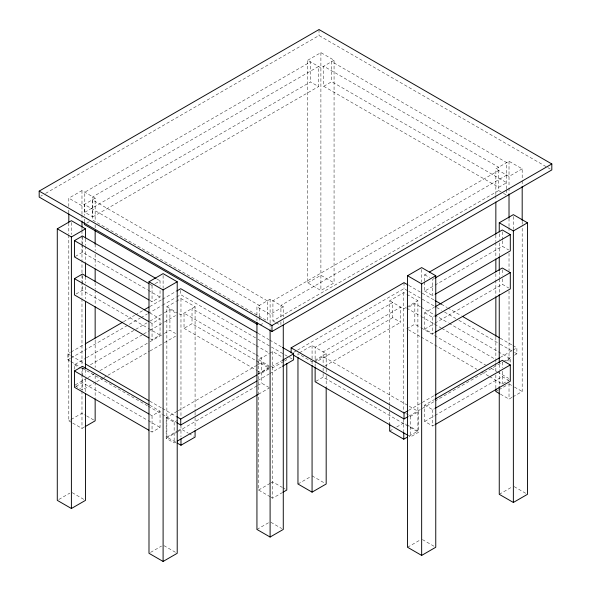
<?xml version="1.0" encoding="UTF-8"?>
<svg xmlns="http://www.w3.org/2000/svg" width="591" height="591" viewBox="0 0 591 591"><rect width="100%" height="100%" fill="white"/><g stroke="black" fill="none" stroke-linecap="round" stroke-linejoin="round"><path stroke-width="0.44" stroke-dasharray="2.96 2.22" d="M40.779 196.16L42.382 195.237M45.581 193.39L319.014 35.526L547.037 167.172M68.815 206.451L68.815 198.17L81.979 190.568L95.151 198.17L95.151 221.174M307.726 60.23L320.898 52.629L334.063 60.23L334.063 282.89L320.898 290.491L307.726 282.89L307.726 60.23L320.898 67.832L334.063 60.23M95.151 198.17L81.979 205.771L68.815 198.17M84.801 212.287L310.548 81.957L318.542 86.574L318.542 66.48L92.794 196.81L92.794 216.904L84.801 212.287L84.801 192.193L310.548 61.863L310.548 81.957M92.794 216.904L318.542 86.574M86.729 223.125L90.726 220.812M323.72 86.301L331.714 81.684L506.664 182.693L498.671 187.31L323.72 86.301L323.72 66.207L498.671 167.216L498.671 190.568L272.924 320.898L272.924 300.804L498.671 170.474M75.249 256.464L82.444 252.313L147.373 289.797M76.047 294.015L82.444 290.321L147.373 327.813M149.671 284.064L152.05 285.438L154.45 284.049M155.248 283.591L160.043 280.821L160.043 286.251M149.671 300.354L152.05 301.728L160.043 297.11L160.043 289.871M70.248 361.212L67.862 359.838L67.862 353.861L70.248 352.487M71.046 352.029L84.557 344.228M123.504 321.74L134.637 315.313M135.428 314.855L143.377 310.268M149.737 306.596L161.661 299.711M162.459 299.253L175.97 291.452M67.862 359.838L70.248 358.464M71.046 358.006L140.2 318.076M140.99 317.618L147.351 313.947M148.149 313.489L161.661 305.687M162.459 305.229L175.97 297.421M176.761 296.963L180.735 294.673L257.048 338.724M175.483 442.068L166.861 437.089L166.861 306.751L175.483 301.779M176.273 301.321L180.972 298.61L195.082 306.751L195.082 411.388M74.451 369.212L74.451 364.728L85.584 358.294M86.382 357.836L134.918 329.815M135.708 329.357L146.849 322.922M150.033 321.09L163.559 313.282M164.35 312.824L169.92 309.603L175.52 312.838M149.671 322.08L152.05 323.454L160.043 318.837L160.043 335.127L152.05 339.744L149.671 338.37M85.629 367.506L82.444 369.338L80.841 368.415M90.401 364.75L142.911 334.432M143.702 333.974L149.272 330.761M150.07 330.295L163.596 322.487M164.394 322.029L175.527 315.601M195.082 306.751L180.972 314.9L176.273 312.181M75.242 384.904L87.18 378.011M87.97 377.553L95.136 373.416M99.909 370.66L149.235 342.182M150.033 341.724L163.559 333.915M164.35 333.457L169.92 330.243L175.52 333.472M76.047 386.337L82.444 382.643L147.373 420.135M255.297 354.282L184.03 313.134L184.03 328.337L192.023 323.728L255.371 360.296M75.249 385.827L82.444 389.979L93.585 383.544M96.761 381.712L103.129 378.033M103.927 377.575L107.104 375.736M107.902 375.278L149.272 351.394M150.07 350.936L163.596 343.127M164.394 342.669L175.527 336.235M256.937 315.062L256.937 306.781L270.102 299.179L283.274 306.781L283.274 316.902M495.849 194.609L495.849 168.841L509.021 161.24L522.185 168.841L522.185 179.886M68.815 234.974L68.815 420.829L70.359 419.935M71.134 419.484L81.979 413.227L85.85 415.458M307.726 282.89L320.898 275.288L334.063 282.89M506.664 175.091L280.917 305.421L280.917 318.209M283.274 306.781L270.102 314.382L256.937 306.781M522.185 168.841L509.021 176.45L495.849 168.841M260.084 325.057L264.081 322.745M72.686 423.06L81.979 428.431L84.306 427.086M149.671 414.402L152.05 415.776L160.043 411.159L160.043 427.448L152.05 432.065L149.671 430.691M270.331 496.824L258.577 490.035L258.577 359.705L268.824 353.78M269.548 353.366L272.68 351.556L282.092 356.986M175.741 442.009L174.153 442.925L166.16 438.308L166.16 417.674L177.3 411.24M178.09 410.782L256.856 365.312M257.654 364.846L261.628 362.556L268.824 366.708M424.707 281.117L424.707 274.785L427.877 272.953M293.528 352.421L296.704 350.589M297.502 350.131L404.015 288.63L407.989 290.927M166.16 417.674L174.153 422.292L177.337 420.452M257.691 374.059L269.629 367.166M257.839 374.517L270.56 367.174M271.358 366.716L281.685 360.746M268.824 368.991L261.628 373.143L257.669 370.86M283.658 361.515L272.68 367.846L269.548 366.036M284.441 361.057L286.79 359.705L286.79 361.537M299.526 352.761L312.07 345.521L326.18 353.662L326.18 368.348M389.668 405.352L389.668 300.716L403.779 292.567L406.135 293.926M434.289 278.487L432.708 279.395L432.708 295.692L434.289 294.776M257.839 380.486L268.971 374.066M269.762 373.608L281.685 366.723M58.849 499.454L69.827 493.116M166.861 437.089L177.056 431.208M177.839 430.75L180.972 428.94L188.027 433.018M166.16 438.308L177.3 431.881M178.09 431.423L256.856 385.945M257.654 385.487L261.628 383.19L268.824 387.341M424.707 282.025L424.707 291.075L434.215 285.586M435.006 285.128L502.313 246.27L508.703 249.963M326.18 353.662L312.07 361.81L297.96 353.662L297.96 356.417M406.135 307.505L403.779 308.864L389.668 300.716M406.918 307.054L417.889 300.716L417.889 431.053L409.267 436.032M315.129 361.131L323.122 356.513L418.598 411.639L418.598 432.272L410.597 436.889L409.009 435.966M420.4 306.781L414.83 303.567L406.837 308.184L420.364 315.993M258.489 394.234L269.629 387.807M392.727 317.685L315.129 362.49L315.129 347.286L392.727 302.481L392.727 317.685L400.728 322.302L400.728 307.098L323.122 351.896L323.122 365.319M324.71 366.191L400.728 322.302M434.289 332.792L432.708 333.708L424.707 329.091L424.707 312.794L434.215 307.313M315.926 381.306L323.122 377.154L418.598 432.272M406.837 328.818L414.83 324.2L420.4 327.421M424.707 312.794L432.708 317.411L434.289 316.495M424.707 329.091L434.215 323.602M435.006 323.144L502.313 284.286L508.703 287.98M150.557 552.4L161.535 546.062M258.577 490.035L270.331 483.246M271.114 482.795L272.68 481.894L282.092 487.324M408.787 410.243L434.222 395.556M500.2 357.466L512.124 350.581M512.914 350.123L516.889 347.826L516.889 353.802L512.914 356.092M434.289 425.114L432.708 426.03L424.707 421.413L424.707 405.116L434.215 399.634M408.787 416.212L434.222 401.525M435.02 401.067L502.579 362.061M503.377 361.603L512.124 356.55M405.825 413.493L410.597 416.249L418.598 411.639M506.31 360.998L510.306 358.685L510.306 363.177M271.114 497.282L272.68 498.183L282.092 492.754M297.96 483.999L311.287 476.309M389.668 431.053L393.591 428.785M396.724 426.975L403.779 422.905L406.135 424.264M424.707 405.116L432.708 409.733L434.289 408.817M424.707 421.413L434.215 415.924M435.006 415.466L502.313 376.607L508.703 380.301M489.584 376.593L502.313 383.943L509.508 379.784M256.937 529.44L268.558 522.732M495.849 391.501L498.176 390.163M498.952 389.713L508.245 384.349M500.496 394.182L509.021 399.102L512.116 397.315M512.892 396.871L522.185 391.501L522.185 225.888M407.546 547.266L420.083 540.026M499.255 494.32L511.799 487.08M547.827 167.63L550.221 169.011M498.671 190.568L502.668 192.873M503.473 193.338L506.664 195.185M424.707 274.785L429.509 277.556M424.707 291.075L432.708 295.692M408.787 285.416L434.222 300.095M441.374 304.225L446.944 307.438M447.734 307.896L461.246 315.705M500.2 338.185L512.124 345.07M512.914 345.528L516.889 347.826M408.787 291.385L435.811 306.988M436.609 307.446L441.374 310.201M444.558 312.041L455.683 318.46M458.86 320.3L499.402 343.703M500.2 344.161L513.712 351.963M514.502 352.421L516.889 353.802M406.918 294.377L417.889 300.716M421.198 307.239L448.251 322.856M449.042 323.321L497.578 351.335M498.368 351.8L510.306 358.685M421.161 316.451L441.049 327.931M441.846 328.397L495.147 359.165M421.198 327.879L485.639 365.083M491.21 368.296L496.78 371.517M497.578 371.975L508.718 378.403M509.021 383.899L513.668 386.58M514.443 387.031L522.185 391.501M408.433 329.741L420.364 336.626M421.161 337.084L476.848 369.242M481.628 371.998L488.787 376.135M272.924 320.898L275.325 322.287M276.123 322.745L280.119 325.057M257.839 333.213L268.971 339.64M269.762 340.098L281.685 346.983M156.874 278.989L160.043 280.821M406.918 424.715L417.889 431.053M514.148 486.622L525.901 493.411M257.839 339.19L270.56 346.525M271.358 346.991L288.844 357.082M289.634 357.54L293.609 359.838M255.371 345.092L192.023 308.517L192.023 323.728M256.162 345.55L268.831 352.864M148.164 290.255L160.043 297.11M256.088 354.74L261.628 357.939L261.628 383.19M166.861 306.751L175.483 311.73M258.577 359.705L268.765 365.585M256.162 360.754L268.831 368.067M184.03 328.337L256.878 370.402M149.752 312.89L160.043 318.837M148.164 328.271L160.043 335.127M312.07 475.851L324.614 483.098M422.439 539.576L434.193 546.357M67.862 353.861L70.248 355.243M71.046 355.701L84.557 363.502M149.737 401.134L161.661 408.019M162.459 408.477L175.97 416.278M149.752 405.212L160.043 411.159M71.046 361.67L78.995 366.265M82.171 368.097L147.351 405.729M148.149 406.187L161.661 413.988M162.459 414.446L175.97 422.255M74.451 364.728L80.044 367.957M188.81 433.469L193.516 436.188M282.875 487.774L285.224 489.134M148.164 420.593L160.043 427.448M86.626 415.909L95.151 420.829M270.877 522.281L281.722 528.546M68.815 420.829L71.91 422.617M72.176 492.665L83.929 499.454M163.884 545.611L175.645 552.4M522.185 180.809L522.185 185.404M522.185 221.285L522.185 224.972M513.365 216.483L513.365 229.367M509.021 161.24L509.021 187.007M509.021 187.923L509.021 193.006M509.021 218.286L509.021 227.055M509.021 227.483L509.021 232.086M509.021 253.251L509.021 270.73M509.021 290.971L509.021 362.734M509.021 383.463L509.021 399.102M506.664 188.788L506.664 162.599L331.714 61.59L331.714 81.684M506.664 189.704L506.664 194.269M502.313 231.79L502.313 239.939M502.313 240.84L502.313 246.27M502.313 269.806L502.313 275.236M502.313 278.856L502.313 284.286M502.313 362.128L502.313 367.787M502.313 371.178L502.313 383.943M499.255 233.829L499.255 239.355M499.255 243.034L499.255 255.918M499.255 271.572L499.255 278.014M499.255 278.93L499.255 293.661M499.255 364.536L499.255 370.055M499.255 370.978L499.255 385.701M495.849 195.525L495.849 200.127M495.849 235.092L495.849 241.527M495.849 242.45L495.849 258.09M495.849 273.729L495.849 279.255M495.849 280.171L495.849 295.818M495.849 337.217L495.849 358.382M495.849 359.298L495.849 362.061M495.849 362.977L495.849 371.259M495.849 374.938L495.849 387.822M432.708 317.411L432.708 333.708M432.708 409.733L432.708 426.03M421.656 269.43L421.656 282.313M414.83 303.567L414.83 324.2M410.597 416.249L410.597 436.889M404.015 282.661L404.015 288.63M403.779 292.567L403.779 411.89M403.779 419.233L403.779 431.851M389.668 406.268L389.668 410.856M389.668 411.779L389.668 423.71M326.18 369.264L326.18 372.02M326.18 375.691L326.18 386.706M323.122 368.178L323.122 372.662M323.122 373.564L323.122 377.154M320.898 52.629L320.898 290.491M319.014 29.55L319.014 35.526M315.129 363.82L315.129 366.516M312.07 345.521L312.07 360.207M312.07 361.123L312.07 364.566M283.274 320.581L283.274 323.343M280.917 321.866L280.917 324.607M272.68 351.556L272.68 498.183M270.102 299.179L270.102 323.1M270.102 323.587L270.102 329.106M259.286 316.384L259.286 305.421L84.336 204.412L84.336 215.375M259.286 317.301L259.286 321.866M256.937 318.741L256.937 320.581M195.082 412.311L195.082 416.899M195.082 417.815L195.082 428.83M180.972 298.61L180.972 417.697M180.972 425.269L180.972 436.978M180.735 290.403L180.735 294.673M174.153 422.292L174.153 442.925M169.92 309.603L169.92 330.243M163.101 275.465L163.101 288.349M152.05 285.438L152.05 301.728M152.05 323.454L152.05 339.744M152.05 415.776L152.05 432.065M95.151 224.853L95.151 228.532M95.151 244.172L95.151 250.614M95.151 254.293L95.151 266.253M95.151 282.816L95.151 289.258M95.151 290.174L95.151 304.897M95.151 339.862L95.151 367.462M95.151 375.743L95.151 381.261M95.151 382.185L95.151 397.824M85.503 238.949L85.503 245.391M85.503 246.314L85.503 261.961M85.503 276.684L85.503 283.126M85.503 286.812L85.503 298.78M85.503 369.648L85.503 375.174M85.503 378.853L85.503 391.744M84.336 219.032L84.336 221.765M82.444 236.925L82.444 244.164M82.444 245.073L82.444 252.313M82.444 275.842L82.444 290.321M82.444 368.163L82.444 389.979M81.979 190.568L81.979 214.489M81.979 214.976L81.979 220.495M81.979 227.372L81.979 230.128M81.979 230.616L81.979 235.218M81.979 235.654L81.979 243.492M81.979 243.928L81.979 281.656M81.979 282.136L81.979 297.783M81.979 298.699L81.979 374.147M81.979 374.583L81.979 390.223M81.979 391.146L81.979 428.431M71.393 222.519L71.393 234.487M68.815 210.13L68.815 212.893M68.815 223.014L68.815 234.051M267.28 300.804L92.329 199.802L92.329 219.889L267.28 320.898L267.28 300.804"/><path stroke-width="0.89" d="M39.183 191.107L319.014 29.55L551.817 163.958L551.817 169.927L271.986 331.492L39.183 197.084L39.183 191.107L271.986 325.515L551.817 163.958M85.503 393.584L85.503 500.355L71.393 508.504L57.283 500.355L57.283 228.82L71.393 220.679L85.503 228.82L85.503 238.025M57.283 228.82L71.393 236.969L85.503 228.82M148.88 299.903L74.451 256.93L74.451 240.633L82.444 236.016L156.083 278.538M148.88 337.912L74.451 294.939L74.451 278.649L82.444 274.032L148.962 312.432M148.991 281.774L163.101 273.626L177.211 281.774L177.211 553.302L163.101 561.45L148.991 553.302L148.991 281.774L163.101 289.915L177.211 281.774M85.355 343.77L122.714 322.198M144.174 309.81L148.939 307.054M176.761 290.994L180.735 288.696L257.048 332.755M148.88 430.233L74.451 387.26L74.451 370.971L82.444 366.354L148.962 404.754M85.082 426.643L95.151 420.829L95.151 398.748M407.546 275.731L421.656 267.59L435.759 275.731L435.759 547.266L421.656 555.414L407.546 547.266L407.546 275.731L421.656 283.879L435.759 275.731M499.255 231.99L499.255 222.785L513.365 214.636L527.475 222.785L527.475 494.32L513.365 502.461L499.255 494.32L499.255 386.625M291.141 352.945L291.141 347.826L404.015 282.661L407.989 284.951M429.458 272.037L502.313 229.98L510.306 234.597L510.306 250.887L435.079 294.318M176.761 416.736L180.735 419.034L257.048 374.975M282.483 360.288L293.609 353.861L293.609 359.838L282.483 366.265M499.255 222.785L513.365 230.933L527.475 222.785M435.079 278.029L510.306 234.597M176.761 422.713L180.735 425.003L257.048 380.951M177.337 441.085L257.691 394.692M177.056 442.969L180.972 445.237L195.082 437.089L195.082 430.662M435.006 306.855L502.313 267.996L510.306 272.614L510.306 288.903L435.079 332.334M435.079 316.045L510.306 272.614M291.141 347.826L404.015 412.991L407.989 410.701M435.02 395.098L499.402 357.924M435.006 399.176L502.313 360.318L510.306 364.935L510.306 381.225L435.079 424.656M293.528 355.176L404.015 418.967L407.989 416.67M282.875 492.303L286.79 490.035L286.79 363.376M435.079 408.366L510.306 364.935M297.96 357.333L297.96 483.999L312.07 492.148L326.18 483.999L326.18 387.622M389.668 423.71L389.668 431.053L403.779 439.194L407.701 436.934M256.937 322.42L256.937 529.44L270.102 537.042L283.274 529.44L283.274 325.183M435.02 300.56L441.374 304.225M462.834 316.621L499.402 337.727M499.727 393.739L495.849 391.501L495.849 388.745M257.691 324.592L84.336 224.506L84.336 222.681M282.483 347.442L293.609 353.861M74.451 240.633L148.88 283.606M408.211 435.508L315.129 381.764L315.129 367.41M74.451 278.649L148.88 321.622M85.355 363.96L148.939 400.676M74.451 370.971L148.88 413.944M522.185 186.328L522.185 220.369M513.365 230.933L513.365 502.461M509.021 193.929L509.021 217.85M499.255 256.841L499.255 270.648M499.255 294.577L499.255 362.697M495.849 201.967L495.849 234.169M495.849 259.013L495.849 271.89M495.849 296.734L495.849 336.294M421.656 283.879L421.656 555.414M404.015 412.991L404.015 418.967M403.779 432.775L403.779 439.194M312.07 365.482L312.07 492.148M271.986 325.515L271.986 331.492M270.102 330.022L270.102 537.042M180.972 438.81L180.972 445.237M180.735 419.034L180.735 425.003M163.101 289.915L163.101 561.45M95.151 230.372L95.151 244.172M95.151 269.016L95.151 281.9M95.151 306.736L95.151 338.022M85.503 262.877L85.503 276.684M85.503 301.536L85.503 368.732M81.979 221.411L81.979 226.937M71.393 236.969L71.393 508.504M68.815 213.809L68.815 222.09"/></g></svg>
